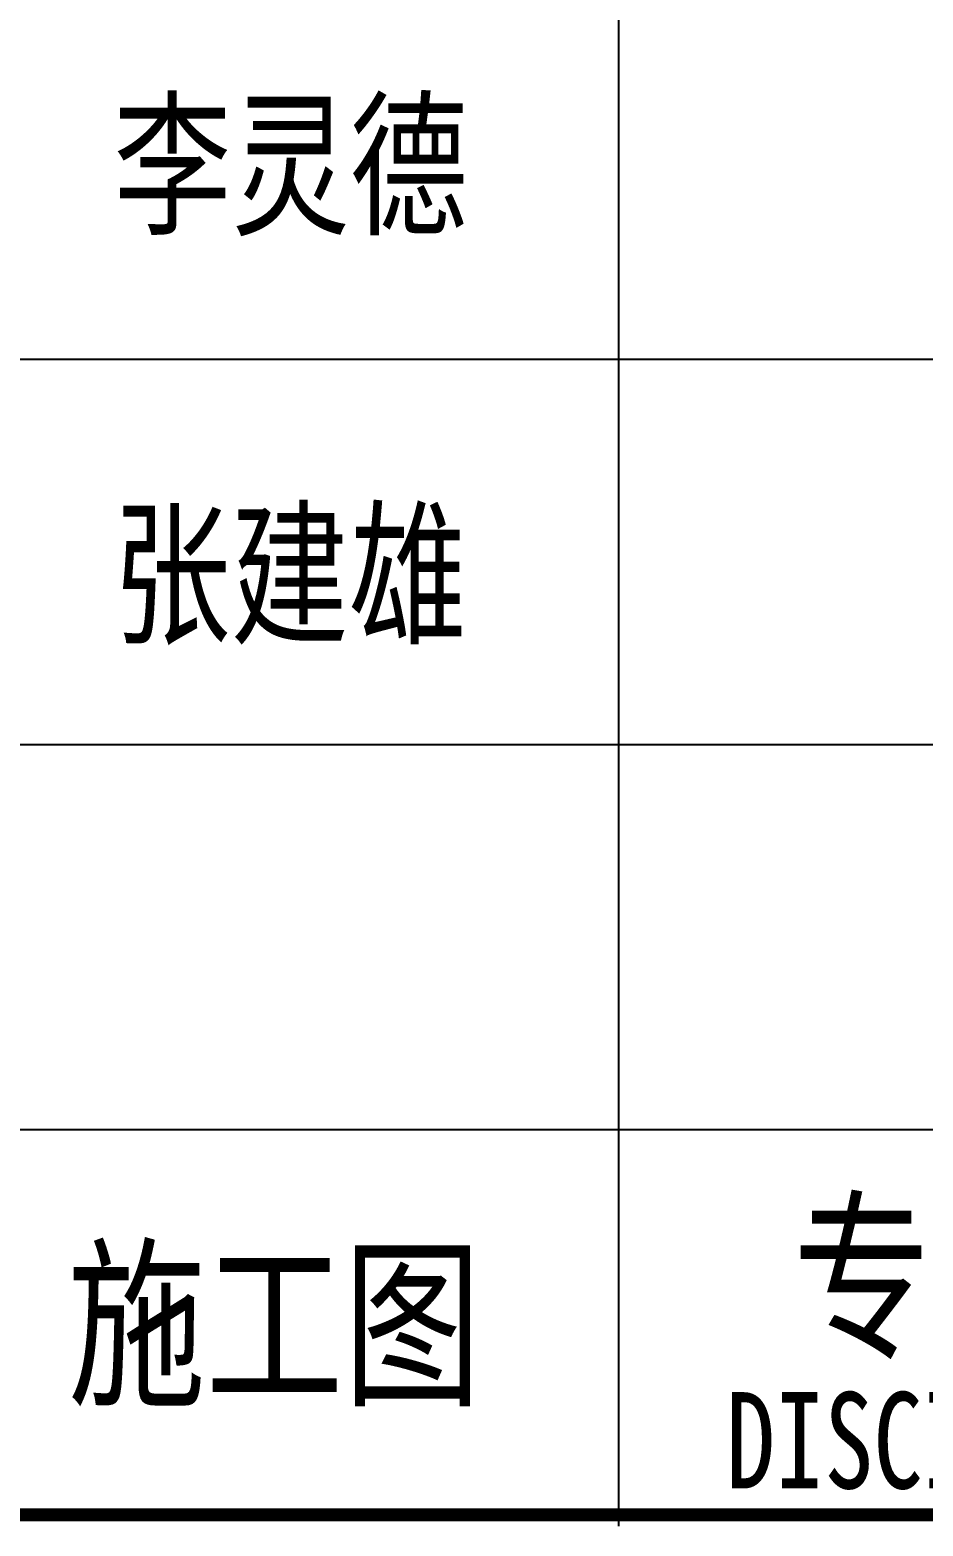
# Model space of a CAD drawing. Extents: x 30064 to 135164, y 17999 to 492668.
# Drawn here: x 108257 to 110576, y 29969 to 33854 of the extents above; entities that cross this region are included whole.
import ezdxf

# ---------------------------------------------------------------- set-up
doc = ezdxf.new("R2010")
doc.units = 0
doc.header["$LTSCALE"] = 1000
doc.header["$MEASUREMENT"] = 0
doc.styles.add('-宋体', font='', dxfattribs={"width": 0.8})
doc.styles.get('-宋体').set_extended_font_data('SimSun')

msp = doc.modelspace()

# ---------------------------------------------------------------- linework, layer by layer
for p, q in [((109785.3, 38998.9), (109785.3, 29969.4)), ((105180.8, 32998.9), (113180.8, 32998.9)), ((105180.8, 31998.9), (113180.8, 31998.9)), ((105180.8, 30998.9), (113180.8, 30998.9))]:
    msp.add_line(p, q)
at = {"const_width": 34}
msp.add_lwpolyline([(105180.8, 29998.9), (113180.8, 29998.9)], dxfattribs=at)

# ---------------------------------------------------------------- texts
at = {"style": '-宋体', "width": 0.75}
for s, height, p in [('李灵德', 300, (108473.5, 33353.4)), ('张建雄', 300, (108471.2, 32290.6)), ('专', 350, (110238.3, 30441.1)), ('施工图', 350, (108354.9, 30318.6)), ('DISCIPLINE', 250, (110064.2, 30067.2))]:
    msp.add_text(s, height=height, dxfattribs=at).set_placement(p)

doc.saveas('drawing.dxf')
